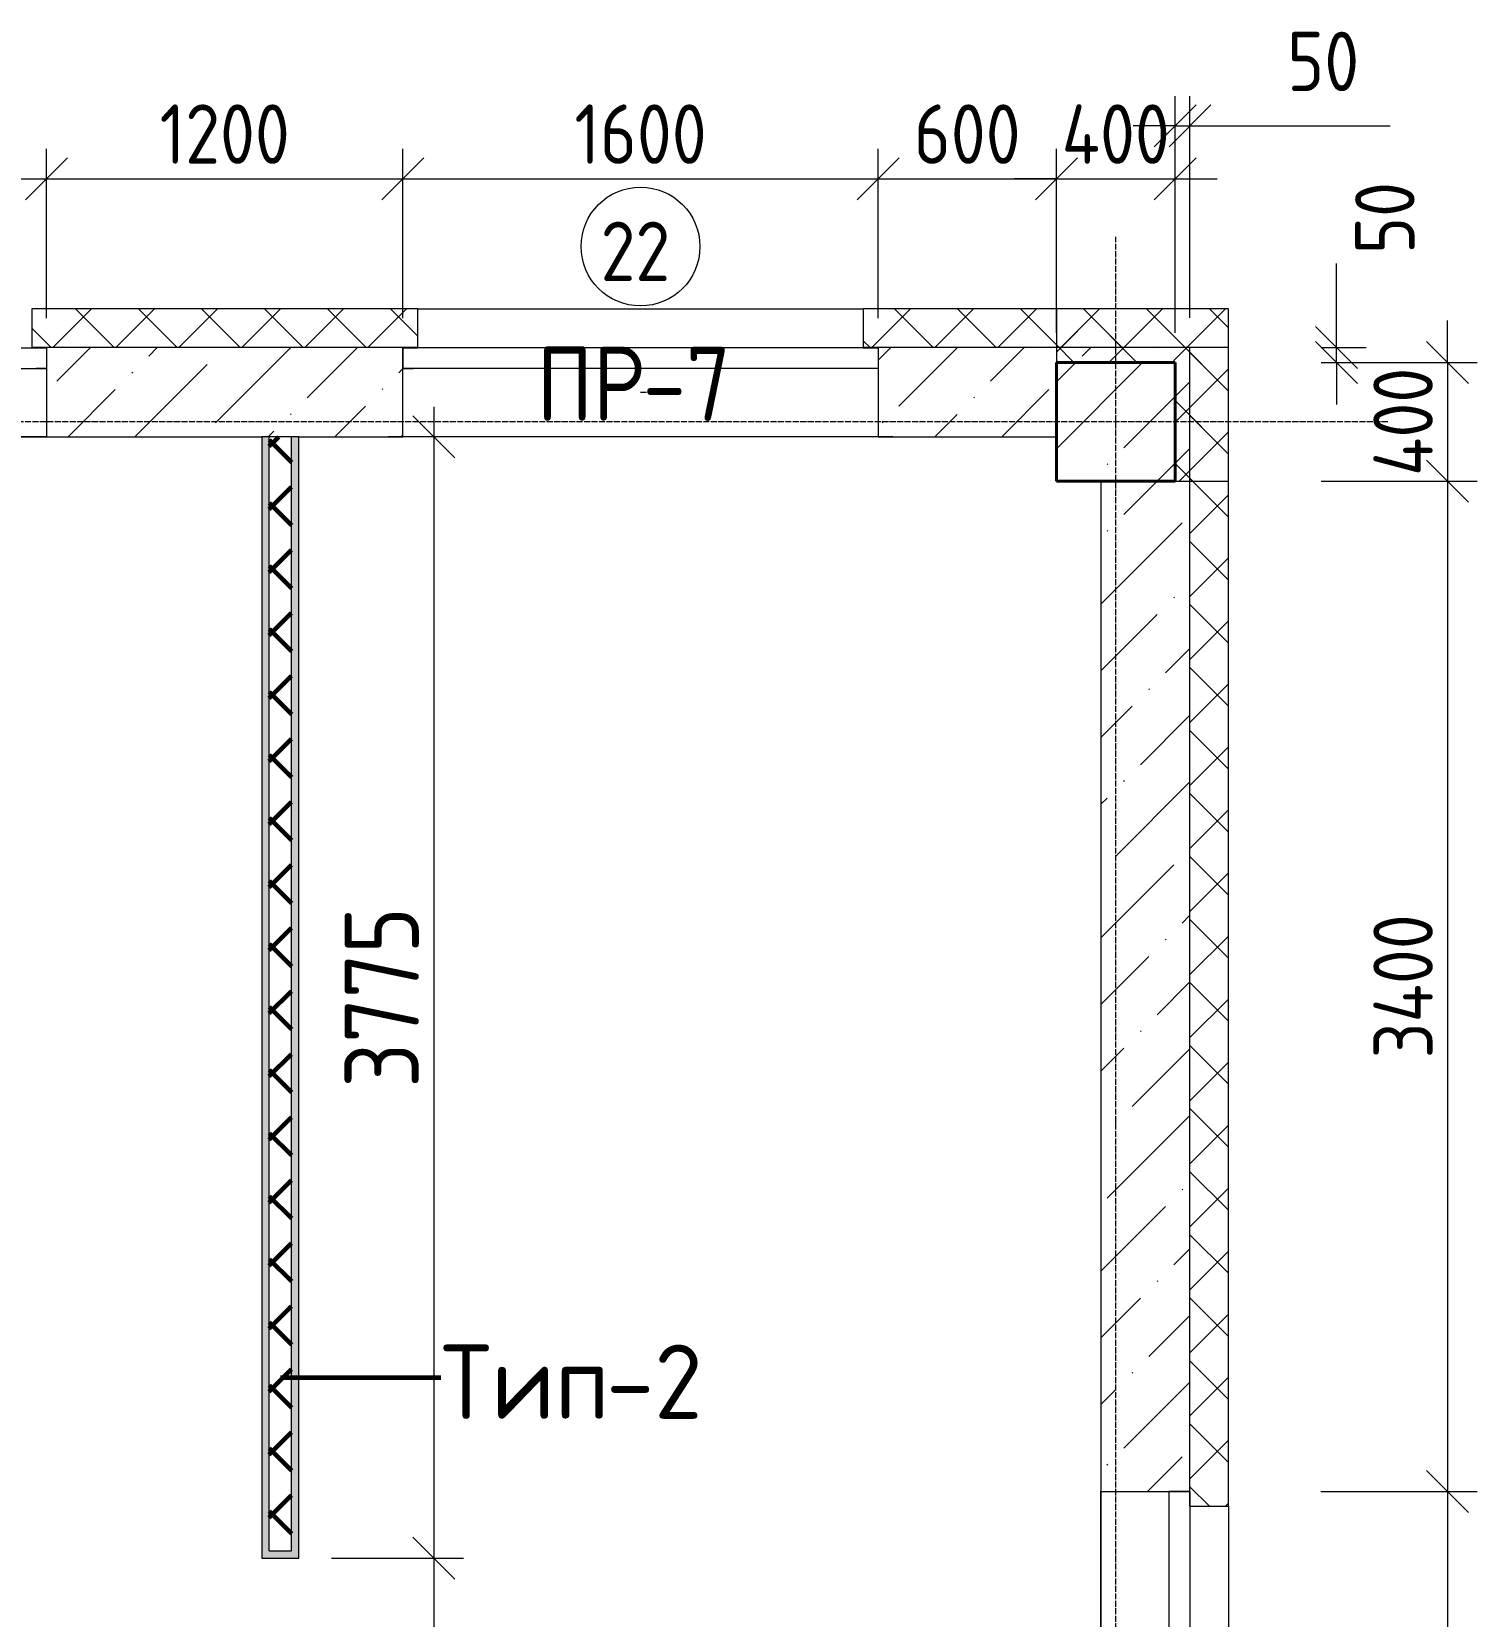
# Model space of a CAD drawing. Header units: millimetres. Extents: x -60946 to 138510, y -262288 to 24501.
# Drawn here: x 57959 to 62827, y -92565 to -87231 of the extents above; entities that cross this region are included whole.
import ezdxf

# ---------------------------------------------------------------- set-up
doc = ezdxf.new("R2010")
doc.units = ezdxf.units.MM
doc.linetypes.add('ADSK_Линия сетки', pattern=[25, 20, -2.5, 0, -2.5])
for name, color, linetype, lineweight in [('2)Тип-2', 3, 'Continuous', 60), ('_ Окна', 7, 'Continuous', 18), ('Марки', 7, 'Continuous', 20), ('Марки окон', 7, 'Continuous', 20), ('Несущие колонны', 7, 'Continuous', 18), ('Окна', 7, 'Continuous', 9), ('Оси', 7, 'Continuous', 9), ('Размеры', 7, 'Continuous', 9), ('Стены внутренние', 7, 'Continuous', 18), ('Стены наружные', 7, 'Continuous', 18), ('Стены штриховка', 7, 'Continuous', 9)]:
    doc.layers.add(name, color=color, linetype=linetype, lineweight=lineweight)
doc.styles.add('GOST Common_2', font='', dxfattribs={"width": 0.9, "height": 250})
doc.styles.add('GOST Common_3', font='', dxfattribs={"width": 0.9, "height": 200})
doc.styles.add('GOST Common_4', font='', dxfattribs={"height": 250})
doc.styles.get('GOST Common_2').set_extended_font_data('GOST Common')
doc.styles.get('GOST Common_3').set_extended_font_data('GOST Common')
doc.styles.get('GOST Common_4').set_extended_font_data('GOST Common')
doc.dimstyles.new('ADSK_Основной_2_0', dxfattribs={"dimscale": 304.8, "dimtxt": 201.142999, "dimasz": 0.463911, "dimexe": 0.328084, "dimexo": 0.328084, "dimgap": 0.164042, "dimtad": 1, "dimdec": 3, "dimrnd": 0.001, "dimdsep": 46, "dimtxsty": 'GOST Common_3', "dimblk1": 'OBLIQUE', "dimblk2": 'OBLIQUE', "dimsah": 1, "dimcen": 0.09, "dimdle": 0.328084, "dimazin": 2, "dimtfac": 1, "dimtdec": 4, "dimtix": 1, "dimtmove": 0, "dimatfit": 3, "dimfxl": 1, "dimtvp": 1, "dimtolj": 1, "dimtzin": 0, "dimlwd": 20, "dimlwe": 20, "dimarcsym": 2})
doc.dimstyles.new('ADSK_Основной_2_0_1', dxfattribs={"dimscale": 304.8, "dimtxt": 201.142999, "dimasz": 0.463911, "dimexe": 0.328084, "dimexo": 0.328084, "dimgap": 0.164042, "dimtad": 1, "dimdec": 3, "dimrnd": 0.001, "dimdsep": 46, "dimtxsty": 'GOST Common_3', "dimblk1": 'OBLIQUE', "dimblk2": 'OBLIQUE', "dimsah": 1, "dimcen": 0.09, "dimdle": 0.328084, "dimazin": 2, "dimtfac": 1, "dimtdec": 4, "dimtix": 1, "dimtmove": 1, "dimatfit": 3, "dimfxl": 1, "dimtvp": 1, "dimtolj": 1, "dimtzin": 0, "dimlwd": 20, "dimlwe": 20, "dimarcsym": 2})
doc.dimstyles.new('ADSK_Основной_2_0_3', dxfattribs={"dimscale": 304.8, "dimtxt": 201.142999, "dimasz": 0.463911, "dimexe": 0.328084, "dimexo": 0.328084, "dimgap": 0.164042, "dimtad": 1, "dimdec": 3, "dimrnd": 0.001, "dimdsep": 46, "dimtxsty": 'GOST Common_2', "dimblk1": 'OBLIQUE', "dimblk2": 'OBLIQUE', "dimsah": 1, "dimcen": 0.09, "dimdle": 0.328084, "dimazin": 2, "dimtfac": 1, "dimtdec": 4, "dimtix": 1, "dimtmove": 0, "dimatfit": 3, "dimfxl": 1, "dimtvp": 1, "dimtolj": 1, "dimtzin": 0, "dimlwd": 20, "dimlwe": 20, "dimarcsym": 2})
pattern_1 = [(45, (9.36, -97949.04), (84.18955, 308.69595), [396.875, -79.375, 3.353, -76.022])]
pattern_2 = [(45, (9.36, -97949.04), (-106.066, 106.066), []), (135, (9.36, -97949.04), (-106.066, -106.066), [])]

# ---------------------------------------------------------------- blocks, each defined once
blk = doc.blocks.new('ADSK_КолоннаЖБ_Прямоугольная - 400x400 мм-1807143-Кладочный план 2-го этаж')
at = {"layer": 'Несущие колонны', "lineweight": 40}
for p, q in [((-200, 200), (200, 200)), ((-200, -200), (-200, 200)), ((200, 200), (200, -200)), ((200, -200), (-200, -200))]:
    blk.add_line(p, q, dxfattribs=at)
blk = doc.blocks.new('ОКНО L03 _2СТ_RS - ОК-5_1600х2000h-3556615-Кладочный план 2-го этаж')
at = {"layer": '_ Окна'}
for p, q in [((-838.1, 149), (761.9, 149)), ((-838.1, 149), (-838.1, 79)), ((-838.1, 149), (-833.1, 149)), ((-818.1, 149), (-38.1, 149)), ((-38.1, 149), (741.9, 149)), ((761.9, 149), (756.9, 149)), ((761.9, 149), (761.9, 79)), ((-838.1, 79), (761.9, 79)), ((-838.1, 79), (-803.1, 79)), ((-818.1, 79), (-38.1, 79)), ((-38.1, 79), (741.9, 79)), ((761.9, 79), (726.9, 79))]:
    blk.add_line(p, q, dxfattribs=at)
at = {"layer": 'Окна'}
blk.add_line((-888.1, -150), (811.9, -150), dxfattribs=at)
blk = doc.blocks.new('ОКНО L03 _2СТ_RS - ОК-5_1600х2000h-3556607-Кладочный план 2-го этаж')
at = {"layer": '_ Окна'}
for p, q in [((-838.1, -79), (761.9, -79)), ((-838.1, -149), (-838.1, -79)), ((-838.1, -79), (-803.1, -79)), ((-818.1, -79), (-38.1, -79)), ((-38.1, -79), (741.9, -79)), ((761.9, -79), (726.9, -79)), ((761.9, -149), (761.9, -79)), ((-838.1, -149), (761.9, -149)), ((-838.1, -149), (-833.1, -149)), ((-818.1, -149), (-38.1, -149)), ((-38.1, -149), (741.9, -149)), ((761.9, -149), (756.9, -149))]:
    blk.add_line(p, q, dxfattribs=at)
at = {"layer": 'Окна'}
blk.add_line((-888.1, 150), (811.9, 150), dxfattribs=at)
blk = doc.blocks.new('_Oblique')
at = {"color": 0, "linetype": 'ByBlock', "lineweight": -2}
blk.add_line((-0.5, -0.5), (0.5, 0.5), dxfattribs=at)
blk = doc.blocks.new('*D4531')
at = {"layer": 'Defpoints', "color": 0, "transparency": 16777216}
for p in [(62201.5, -88294.1), (62201.5, -88344.1), (62353.1, -88344.1)]:
    blk.add_point(p, dxfattribs=at)
at = {"layer": 'Размеры', "color": 0, "lineweight": 20, "transparency": 16777216}
for p, q in [((62353.1, -88294.1), (62353.1, -88011.3)), ((62301.5, -88294.1), (62453.1, -88294.1)), ((62353.1, -88344.1), (62353.1, -88294.1)), ((62301.5, -88344.1), (62453.1, -88344.1)), ((62353.1, -88344.1), (62353.1, -88485.5))]:
    blk.add_line(p, q, dxfattribs=at)
at = {"layer": 'Размеры', "color": 0, "lineweight": 20, "transparency": 16777216, "xscale": 141.4, "yscale": 141.4, "zscale": 141.4}
for p, rotation in [((62353.1, -88294.1), 270), ((62353.1, -88344.1), 90)]:
    blk.add_blockref('_Oblique', p, dxfattribs=dict(at, rotation=rotation))
at = {"layer": 'Размеры', "color": 0, "lineweight": 9, "transparency": 16777216, "insert": (62415.4, -87979.3), "char_height": 200, "width": 302.737, "attachment_point": 1, "rotation": 90, "line_spacing_factor": 1.022761, "style": 'GOST Common_3'}
blk.add_mtext('\\A1;50', dxfattribs=at)
blk = doc.blocks.new('*D4532')
at = {"layer": 'Defpoints', "color": 0, "transparency": 16777216}
for p in [(62201.5, -88344.1), (62201.4, -88744.1), (62726.8, -88744.1)]:
    blk.add_point(p, dxfattribs=at)
at = {"layer": 'Размеры', "color": 0, "lineweight": 20, "transparency": 16777216}
for p, q in [((62726.8, -88344.1), (62726.8, -88202.7)), ((62301.5, -88344.1), (62826.8, -88344.1)), ((62726.8, -88344.1), (62726.8, -88744.1)), ((62301.4, -88744.1), (62826.8, -88744.1)), ((62726.8, -88744.1), (62726.8, -88885.5))]:
    blk.add_line(p, q, dxfattribs=at)
at = {"layer": 'Размеры', "color": 0, "lineweight": 20, "transparency": 16777216, "xscale": 141.4, "yscale": 141.4, "zscale": 141.4}
for p, rotation in [((62726.8, -88344.1), 270), ((62726.8, -88744.1), 90)]:
    blk.add_blockref('_Oblique', p, dxfattribs=dict(at, rotation=rotation))
at = {"layer": 'Размеры', "color": 0, "lineweight": 9, "transparency": 16777216, "insert": (62576.8, -88544.1), "char_height": 200, "width": 474.561, "attachment_point": 5, "rotation": 90, "style": 'GOST Common_3'}
blk.add_mtext('\\A1;400', dxfattribs=at)
blk = doc.blocks.new('*D4533')
at = {"layer": 'Defpoints', "color": 0, "transparency": 16777216}
for p in [(62201.4, -88744.1), (62200.4, -92144.1), (62726.8, -92144.1)]:
    blk.add_point(p, dxfattribs=at)
at = {"layer": 'Размеры', "color": 0, "lineweight": 20, "transparency": 16777216}
for p, q in [((62726.8, -88644.1), (62726.8, -92244.1)), ((62301.4, -88744.1), (62826.8, -88744.1)), ((62300.4, -92144.1), (62826.8, -92144.1))]:
    blk.add_line(p, q, dxfattribs=at)
at = {"layer": 'Размеры', "color": 0, "lineweight": 20, "transparency": 16777216, "xscale": 141.4, "yscale": 141.4, "zscale": 141.4}
for p, rotation in [((62726.8, -88744.1), 90), ((62726.8, -92144.1), 270)]:
    blk.add_blockref('_Oblique', p, dxfattribs=dict(at, rotation=rotation))
at = {"layer": 'Размеры', "color": 0, "lineweight": 9, "transparency": 16777216, "insert": (62576.8, -90444.1), "char_height": 200, "width": 625.93, "attachment_point": 5, "rotation": 90, "style": 'GOST Common_3'}
blk.add_mtext('\\A1;3400', dxfattribs=at)
blk = doc.blocks.new('*D4534')
at = {"layer": 'Defpoints', "color": 0, "transparency": 16777216}
for p in [(62200.4, -92144.1), (62200.4, -93744.1), (62726.8, -93744.1)]:
    blk.add_point(p, dxfattribs=at)
at = {"layer": 'Размеры', "color": 0, "lineweight": 20, "transparency": 16777216}
for p, q in [((62726.8, -92044.1), (62726.8, -93844.1)), ((62300.4, -92144.1), (62826.8, -92144.1)), ((62300.4, -93744.1), (62826.8, -93744.1))]:
    blk.add_line(p, q, dxfattribs=at)
at = {"layer": 'Размеры', "color": 0, "lineweight": 20, "transparency": 16777216, "xscale": 141.4, "yscale": 141.4, "zscale": 141.4}
for p, rotation in [((62726.8, -92144.1), 90), ((62726.8, -93744.1), 270)]:
    blk.add_blockref('_Oblique', p, dxfattribs=dict(at, rotation=rotation))
at = {"layer": 'Размеры', "color": 0, "lineweight": 9, "transparency": 16777216, "insert": (62576.8, -92944.1), "char_height": 200, "width": 560.473, "attachment_point": 5, "rotation": 90, "style": 'GOST Common_3'}
blk.add_mtext('\\A1;1600', dxfattribs=at)
blk = doc.blocks.new('*D4600')
at = {"layer": 'Defpoints', "color": 0, "transparency": 16777216}
for p in [(58009.4, -87725.6), (56409.4, -88295.1), (58009.4, -88295.1)]:
    blk.add_point(p, dxfattribs=at)
at = {"layer": 'Размеры', "color": 0, "lineweight": 20, "transparency": 16777216}
for p, q in [((56409.4, -88195.1), (56409.4, -87625.6)), ((58009.4, -88195.1), (58009.4, -87625.6)), ((56309.4, -87725.6), (58109.4, -87725.6))]:
    blk.add_line(p, q, dxfattribs=at)
at = {"layer": 'Размеры', "color": 0, "lineweight": 20, "transparency": 16777216, "xscale": 141.4, "yscale": 141.4, "zscale": 141.4, "rotation": 180}
blk.add_blockref('_Oblique', (56409.4, -87725.6), dxfattribs=at)
at = {"layer": 'Размеры', "color": 0, "lineweight": 20, "transparency": 16777216, "xscale": 141.4, "yscale": 141.4, "zscale": 141.4}
blk.add_blockref('_Oblique', (58009.4, -87725.6), dxfattribs=at)
at = {"layer": 'Размеры', "color": 0, "lineweight": 9, "transparency": 16777216, "insert": (57209.4, -87575.6), "char_height": 200, "width": 560.473, "attachment_point": 5, "style": 'GOST Common_3'}
blk.add_mtext('\\A1;1600', dxfattribs=at)
blk = doc.blocks.new('*D4601')
at = {"layer": 'Defpoints', "color": 0, "transparency": 16777216}
for p in [(59209.4, -87725.6), (58009.4, -88295.1), (59209.4, -88295.1)]:
    blk.add_point(p, dxfattribs=at)
at = {"layer": 'Размеры', "color": 0, "lineweight": 20, "transparency": 16777216}
for p, q in [((58009.4, -88195.1), (58009.4, -87625.6)), ((59209.4, -88195.1), (59209.4, -87625.6)), ((57909.4, -87725.6), (59309.4, -87725.6))]:
    blk.add_line(p, q, dxfattribs=at)
at = {"layer": 'Размеры', "color": 0, "lineweight": 20, "transparency": 16777216, "xscale": 141.4, "yscale": 141.4, "zscale": 141.4, "rotation": 180}
blk.add_blockref('_Oblique', (58009.4, -87725.6), dxfattribs=at)
at = {"layer": 'Размеры', "color": 0, "lineweight": 20, "transparency": 16777216, "xscale": 141.4, "yscale": 141.4, "zscale": 141.4}
blk.add_blockref('_Oblique', (59209.4, -87725.6), dxfattribs=at)
at = {"layer": 'Размеры', "color": 0, "lineweight": 9, "transparency": 16777216, "insert": (58609.4, -87575.6), "char_height": 200, "width": 560.473, "attachment_point": 5, "style": 'GOST Common_3'}
blk.add_mtext('\\A1;1200', dxfattribs=at)
blk = doc.blocks.new('*D4602')
at = {"layer": 'Defpoints', "color": 0, "transparency": 16777216}
for p in [(60809.4, -87725.6), (59209.4, -88295.1), (60809.4, -88295.1)]:
    blk.add_point(p, dxfattribs=at)
at = {"layer": 'Размеры', "color": 0, "lineweight": 20, "transparency": 16777216}
for p, q in [((59209.4, -88195.1), (59209.4, -87625.6)), ((60809.4, -88195.1), (60809.4, -87625.6)), ((59109.4, -87725.6), (60909.4, -87725.6))]:
    blk.add_line(p, q, dxfattribs=at)
at = {"layer": 'Размеры', "color": 0, "lineweight": 20, "transparency": 16777216, "xscale": 141.4, "yscale": 141.4, "zscale": 141.4, "rotation": 180}
blk.add_blockref('_Oblique', (59209.4, -87725.6), dxfattribs=at)
at = {"layer": 'Размеры', "color": 0, "lineweight": 20, "transparency": 16777216, "xscale": 141.4, "yscale": 141.4, "zscale": 141.4}
blk.add_blockref('_Oblique', (60809.4, -87725.6), dxfattribs=at)
at = {"layer": 'Размеры', "color": 0, "lineweight": 9, "transparency": 16777216, "insert": (60009.4, -87575.6), "char_height": 200, "width": 560.473, "attachment_point": 5, "style": 'GOST Common_3'}
blk.add_mtext('\\A1;1600', dxfattribs=at)
blk = doc.blocks.new('*D4603')
at = {"layer": 'Defpoints', "color": 0, "transparency": 16777216}
for p in [(61409.4, -87725.6), (60809.4, -88295.1), (61409.4, -88344.1)]:
    blk.add_point(p, dxfattribs=at)
at = {"layer": 'Размеры', "color": 0, "lineweight": 20, "transparency": 16777216}
for p, q in [((60809.4, -88195.1), (60809.4, -87625.6)), ((61409.4, -88244.1), (61409.4, -87625.6)), ((60709.4, -87725.6), (61509.4, -87725.6))]:
    blk.add_line(p, q, dxfattribs=at)
at = {"layer": 'Размеры', "color": 0, "lineweight": 20, "transparency": 16777216, "xscale": 141.4, "yscale": 141.4, "zscale": 141.4, "rotation": 180}
blk.add_blockref('_Oblique', (60809.4, -87725.6), dxfattribs=at)
at = {"layer": 'Размеры', "color": 0, "lineweight": 20, "transparency": 16777216, "xscale": 141.4, "yscale": 141.4, "zscale": 141.4}
blk.add_blockref('_Oblique', (61409.4, -87725.6), dxfattribs=at)
at = {"layer": 'Размеры', "color": 0, "lineweight": 9, "transparency": 16777216, "insert": (61109.4, -87575.6), "char_height": 200, "width": 454.106, "attachment_point": 5, "style": 'GOST Common_3'}
blk.add_mtext('\\A1;600', dxfattribs=at)
blk = doc.blocks.new('*D4604')
at = {"layer": 'Defpoints', "color": 0, "transparency": 16777216}
for p in [(61809.4, -87725.6), (61409.4, -88344.1), (61809.4, -88344.1)]:
    blk.add_point(p, dxfattribs=at)
at = {"layer": 'Размеры', "color": 0, "lineweight": 20, "transparency": 16777216}
for p, q in [((61409.4, -88244.1), (61409.4, -87625.6)), ((61809.4, -88244.1), (61809.4, -87625.6)), ((61409.4, -87725.6), (61268, -87725.6)), ((61409.4, -87725.6), (61809.4, -87725.6)), ((61809.4, -87725.6), (61950.8, -87725.6))]:
    blk.add_line(p, q, dxfattribs=at)
at = {"layer": 'Размеры', "color": 0, "lineweight": 20, "transparency": 16777216, "xscale": 141.4, "yscale": 141.4, "zscale": 141.4}
blk.add_blockref('_Oblique', (61409.4, -87725.6), dxfattribs=at)
at = {"layer": 'Размеры', "color": 0, "lineweight": 20, "transparency": 16777216, "xscale": 141.4, "yscale": 141.4, "zscale": 141.4, "rotation": 180}
blk.add_blockref('_Oblique', (61809.4, -87725.6), dxfattribs=at)
at = {"layer": 'Размеры', "color": 0, "lineweight": 9, "transparency": 16777216, "insert": (61609.4, -87575.6), "char_height": 200, "width": 474.561, "attachment_point": 5, "style": 'GOST Common_3'}
blk.add_mtext('\\A1;400', dxfattribs=at)
blk = doc.blocks.new('*D4605')
at = {"layer": 'Defpoints', "color": 0, "transparency": 16777216}
for p in [(61859.4, -87547.5), (61859.4, -88294.1), (61809.4, -88344.1)]:
    blk.add_point(p, dxfattribs=at)
at = {"layer": 'Размеры', "color": 0, "lineweight": 20, "transparency": 16777216}
for p, q in [((61809.4, -88244.1), (61809.4, -87447.5)), ((61859.4, -88194.1), (61859.4, -87447.5)), ((61809.4, -87547.5), (61668, -87547.5)), ((61809.4, -87547.5), (61859.4, -87547.5)), ((61859.4, -87547.5), (62533.6, -87547.5))]:
    blk.add_line(p, q, dxfattribs=at)
at = {"layer": 'Размеры', "color": 0, "lineweight": 20, "transparency": 16777216, "xscale": 141.4, "yscale": 141.4, "zscale": 141.4}
blk.add_blockref('_Oblique', (61809.4, -87547.5), dxfattribs=at)
at = {"layer": 'Размеры', "color": 0, "lineweight": 20, "transparency": 16777216, "xscale": 141.4, "yscale": 141.4, "zscale": 141.4, "rotation": 180}
blk.add_blockref('_Oblique', (61859.4, -87547.5), dxfattribs=at)
at = {"layer": 'Размеры', "color": 0, "lineweight": 9, "transparency": 16777216, "insert": (62186.5, -87230.9), "char_height": 200, "width": 302.737, "attachment_point": 1, "line_spacing_factor": 1.022761, "style": 'GOST Common_3'}
blk.add_mtext('\\A1;50', dxfattribs=at)
blk = doc.blocks.new('*D5042')
at = {"layer": 'Defpoints', "color": 0, "transparency": 16777216}
for p in [(59412.9, -88594.1), (58869.4, -92369.1), (59312.9, -92369.1)]:
    blk.add_point(p, dxfattribs=at)
at = {"layer": 'Размеры', "color": 0, "lineweight": 20, "transparency": 16777216}
for p, q in [((59312.9, -88494.1), (59312.9, -92469.1)), ((59312.9, -88594.1), (59212.9, -88594.1)), ((58969.4, -92369.1), (59412.9, -92369.1))]:
    blk.add_line(p, q, dxfattribs=at)
at = {"layer": 'Размеры', "color": 0, "lineweight": 20, "transparency": 16777216, "xscale": 141.4, "yscale": 141.4, "zscale": 141.4}
for p, rotation in [((59312.9, -88594.1), 90), ((59312.9, -92369.1), 270)]:
    blk.add_blockref('_Oblique', p, dxfattribs=dict(at, rotation=rotation))
at = {"layer": 'Размеры', "color": 0, "lineweight": 9, "transparency": 16777216, "insert": (59137.9, -90481.6), "char_height": 250, "width": 605.475, "attachment_point": 5, "rotation": 90, "style": 'GOST Common_2'}
blk.add_mtext('\\A1;3775', dxfattribs=at)
blk = doc.blocks.new('*D5043')
at = {"layer": 'Defpoints', "color": 0, "transparency": 16777216}
for p in [(58869.4, -92369.1), (58869.4, -93369.1), (59312.9, -93369.1)]:
    blk.add_point(p, dxfattribs=at)
at = {"layer": 'Размеры', "color": 0, "lineweight": 20, "transparency": 16777216}
for p, q in [((59312.9, -92269.1), (59312.9, -93469.1)), ((58969.4, -92369.1), (59412.9, -92369.1)), ((58969.4, -93369.1), (59412.9, -93369.1))]:
    blk.add_line(p, q, dxfattribs=at)
at = {"layer": 'Размеры', "color": 0, "lineweight": 20, "transparency": 16777216, "xscale": 141.4, "yscale": 141.4, "zscale": 141.4}
for p, rotation in [((59312.9, -92369.1), 90), ((59312.9, -93369.1), 270)]:
    blk.add_blockref('_Oblique', p, dxfattribs=dict(at, rotation=rotation))
at = {"layer": 'Размеры', "color": 0, "lineweight": 9, "transparency": 16777216, "insert": (59137.9, -92869.1), "char_height": 250, "width": 560.473, "attachment_point": 5, "rotation": 90, "style": 'GOST Common_2'}
blk.add_mtext('\\A1;1000', dxfattribs=at)
blk = doc.blocks.new('М_окна1 - Маркировка типоразмера-1510237-Кладочный план 2-го этаж')
at = {"layer": 'Марки окон'}
blk.add_circle((0, 0), 2, dxfattribs=at)
blk = doc.blocks.new('ADSK_Марка_Отверстие - Экземпляр_Только Марка-157312-Кладочный план 2-го этаж')
at = {"layer": 'Марки'}
blk.add_line((0, 0), (0.2, 0), dxfattribs=at)

msp = doc.modelspace()

# ---------------------------------------------------------------- hatches: boundary and pattern name
at = {"layer": '2)Тип-2'}
h = msp.add_hatch(color=256, dxfattribs=at)
h.paths.add_polyline_path([(58859.3615, -94994.0666), (58859.3615, -93369.0666), (58734.3615, -93369.0666), (58734.3615, -93394.0666), (58834.3615, -93394.0666), (58834.3615, -94994.0666)])
h.paths.add_polyline_path([(58734.3615, -92369.0666), (58859.3615, -92369.0666), (58859.3615, -88594.0666), (58834.3615, -88594.0666), (58834.3615, -92344.0666), (58734.3615, -92344.0666)])
h = msp.add_hatch(color=256, dxfattribs=at)
h.paths.add_polyline_path([(58759.3615, -94994.0666), (58759.3615, -93394.0666), (58734.3615, -93394.0666), (58734.3615, -94994.0666)])
h.paths.add_polyline_path([(58734.3615, -92344.0666), (58759.3615, -92344.0666), (58759.3615, -88594.0666), (58734.3615, -88594.0666)])
h = msp.add_hatch(dxfattribs=at)
h.set_pattern_fill('FP_4', color=256, style=0, pattern_type=2)
h.set_pattern_definition(pattern_2)
h.paths.add_polyline_path([(58834.3615, -95019.0666), (58834.3615, -93394.0666), (58759.3615, -93394.0666), (58759.3615, -95019.0666)])
h.paths.add_polyline_path([(58759.3615, -92344.0666), (58834.3615, -92344.0666), (58834.3615, -88594.0666), (58759.3615, -88594.0666)])
at = {"layer": 'Несущие колонны', "lineweight": 9}
h = msp.add_hatch(dxfattribs=at)
h.set_pattern_fill('FP_1', color=256, style=0, pattern_type=2)
h.set_pattern_definition([(45, (9.36, -97949.04), (-224.5064, 224.5064), []), (45, (233.87, -97949.04), (-224.5064, 224.5064), [396.875, -79.375, 3.353, -76.022])])
h.paths.add_polyline_path([(61409.3615, -88744.0666), (61809.3615, -88744.0666), (61809.3615, -88344.0666), (61409.3615, -88344.0666), (61409.3615, -88594.0666)])
at = {"layer": 'Стены внутренние', "lineweight": 9}
h = msp.add_hatch(dxfattribs=at)
h.set_pattern_fill('FP_2', color=256, style=0, pattern_type=2)
h.set_pattern_definition(pattern_1)
h.paths.add_polyline_path([(58734.3615, -88594.0666), (59209.3615, -88594.0666), (59209.3615, -88295.0666), (58009.3615, -88295.0666), (58009.3615, -88594.0666)])
h.paths.add_polyline_path([(52009.3615, -88594.0666), (53209.3615, -88594.0666), (53209.3615, -88295.0666), (52009.3615, -88295.0666)])
h.paths.add_polyline_path([(61859.3615, -88594.0666), (61859.3615, -88294.0666), (60809.3615, -88295.0666), (60809.3615, -88594.0666), (61409.3615, -88594.0666), (61409.3615, -88344.0666), (61809.3615, -88344.0666), (61809.3615, -88594.0666)])
h.paths.add_polyline_path([(54809.3615, -88594.0666), (56409.3615, -88594.0666), (56409.3615, -88295.0666), (54809.3615, -88295.0666)])
h.paths.add_polyline_path([(49684.3615, -88594.0666), (50409.3615, -88594.0666), (50409.3615, -88295.0666), (49609.3615, -88294.0666), (49609.3615, -88594.0666)])
h = msp.add_hatch(dxfattribs=at)
h.set_pattern_fill('FP_2', color=256, style=0, pattern_type=2)
h.set_pattern_definition(pattern_1)
h.paths.add_polyline_path([(61559.3615, -105194.0666), (61859.3615, -105194.0666), (61858.3615, -101344.0666), (61559.3615, -101344.0666), (61559.3615, -104744.0666), (61809.3615, -104744.0666), (61809.3615, -105144.0666), (61559.3615, -105144.0666)])
h.paths.add_polyline_path([(61859.3615, -99794.0666), (61858.3615, -97544.0666), (61559.3615, -97544.0666), (61559.3615, -98744.0666), (61809.3615, -98744.0666), (61809.3615, -99144.0666), (61559.3615, -99144.0666), (61559.3615, -99744.0666), (61858.3615, -99744.0666), (61858.3615, -99794.0666)])
h.paths.add_polyline_path([(61859.3615, -95994.0666), (61858.3615, -93744.0666), (61559.3615, -93744.0666), (61559.3615, -94344.0666), (61809.3615, -94344.0666), (61809.3615, -94744.0666), (61559.3615, -94744.0666), (61559.3615, -95944.0666), (61858.3615, -95944.0666), (61858.3615, -95994.0666)])
h.paths.add_polyline_path([(61859.3615, -92194.0666), (61859.3615, -88594.0666), (61809.3615, -88594.0666), (61809.3615, -88744.0666), (61559.3615, -88744.0666), (61559.3615, -92144.0666), (61858.3615, -92144.0666), (61858.3615, -92194.0666)])
at = {"layer": 'Стены наружные', "lineweight": 9}
h = msp.add_hatch(dxfattribs=at)
h.set_pattern_fill('FP_4', color=256, style=0, pattern_type=2)
h.set_pattern_definition(pattern_2)
h.paths.add_polyline_path([(61809.3615, -88294.0666), (61809.3615, -88164.0666), (60759.3615, -88164.0666), (60759.3615, -88294.0666)])
h.paths.add_polyline_path([(51959.3615, -88294.0666), (53259.3615, -88294.0666), (53259.3615, -88164.0666), (51959.3615, -88164.0666)])
h.paths.add_polyline_path([(56326.6505, -88294.0666), (56459.3615, -88294.0666), (56459.3615, -88164.0666), (54759.3615, -88164.0666), (54759.3615, -88294.0666)])
h.paths.add_polyline_path([(59222.263, -88294.0666), (59259.3615, -88294.0666), (59259.3615, -88164.0666), (57959.3615, -88164.0666), (57959.3615, -88294.0666)])
h.paths.add_polyline_path([(50459.3615, -88294.0666), (50459.3615, -88164.0666), (49609.3615, -88164.0666), (49609.3615, -88294.0666)])
h = msp.add_hatch(dxfattribs=at)
h.set_pattern_fill('FP_4', color=256, style=0, pattern_type=2)
h.set_pattern_definition(pattern_2)
h.paths.add_polyline_path([(61809.3615, -88344.0666), (61809.3615, -88164.0666), (61409.3615, -88164.0666), (61409.3615, -88344.0666)])
h = msp.add_hatch(dxfattribs=at)
h.set_pattern_fill('FP_4', color=256, style=0, pattern_type=2)
h.set_pattern_definition(pattern_2)
h.paths.add_polyline_path([(61809.3615, -88744.0666), (61989.3615, -88744.0666), (61989.3615, -88164.0666), (61809.3615, -88164.0666), (61809.3615, -88344.0666)])
h = msp.add_hatch(dxfattribs=at)
h.set_pattern_fill('FP_4', color=256, style=0, pattern_type=2)
h.set_pattern_definition(pattern_2)
h.paths.add_polyline_path([(61989.3615, -105194.0666), (61989.3615, -101294.0666), (61859.3615, -101294.0666), (61859.3615, -105194.0666)])
h.paths.add_polyline_path([(61989.3615, -99794.0666), (61989.3615, -97494.0666), (61859.3615, -97494.0666), (61859.3615, -99794.0666)])
h.paths.add_polyline_path([(61859.3615, -95994.0666), (61989.3615, -95994.0666), (61989.3615, -93694.0666), (61859.3615, -93694.0666), (61859.3615, -95757.2112)])
h.paths.add_polyline_path([(61859.3615, -92194.0666), (61989.3615, -92194.0666), (61989.3615, -88294.0666), (61859.3615, -88294.0666), (61859.3615, -90009.0608)])

# ---------------------------------------------------------------- linework, layer by layer
at = {"layer": '2)Тип-2'}
msp.add_line((58796.8615, -91761.032), (59337.5189, -91761.032), dxfattribs=at)
at = {"layer": 'Несущие колонны', "lineweight": 9}
for p, q in [((61809.3615, -88344.0666), (61409.3615, -88344.0666)), ((61409.3615, -88344.0666), (61409.3615, -88594.0666)), ((61809.3615, -88594.0666), (61809.3615, -88344.0666)), ((61409.3615, -88594.0666), (61409.3615, -88744.0666)), ((61809.3615, -88744.0666), (61809.3615, -88594.0666)), ((61409.3615, -88744.0666), (61559.3615, -88744.0666)), ((61559.3615, -88744.0666), (61809.3615, -88744.0666))]:
    msp.add_line(p, q, dxfattribs=at)
at = {"layer": 'Оси', "linetype": 'ADSK_Линия сетки', "lineweight": 5}
for p, q in [((61609.3615, -108922.9178), (61609.3615, -87921.5904)), ((62525.08, -88544.0666), (-25230.7352, -88544.0666))]:
    msp.add_line(p, q, dxfattribs=at)
at = {"layer": 'Стены внутренние', "lineweight": 5}
for p, q in [((57959.3615, -88294.0666), (57959.3615, -88295.0666)), ((57959.3615, -88295.0666), (58009.3615, -88295.0666)), ((58009.3615, -88295.0666), (58009.3615, -88594.0666)), ((59209.3615, -88594.0666), (59209.3615, -88295.0666)), ((59209.3615, -88295.0666), (59259.3615, -88295.0666)), ((59259.3615, -88295.0666), (59259.3615, -88294.0666)), ((60759.3615, -88294.0666), (60759.3615, -88295.0666)), ((60759.3615, -88295.0666), (60809.3615, -88295.0666)), ((60809.3615, -88295.0666), (60809.3615, -88594.0666)), ((61859.3615, -88294.0666), (61809.3615, -88294.0666)), ((61859.3615, -88594.0666), (61859.3615, -88294.0666)), ((61409.3615, -88594.0666), (61409.3615, -88344.0666)), ((61409.3615, -88344.0666), (61809.3615, -88344.0666)), ((61809.3615, -88344.0666), (61809.3615, -88344.0666)), ((58009.3615, -88594.0666), (56409.3615, -88594.0666)), ((58009.3615, -88594.0666), (58734.3615, -88594.0666)), ((58734.3615, -88594.0666), (58734.3615, -92369.0666)), ((58859.3615, -88594.0666), (59209.3615, -88594.0666)), ((58859.3615, -92369.0666), (58859.3615, -88594.0666)), ((60809.3615, -88594.0666), (59209.3615, -88594.0666)), ((60809.3615, -88594.0666), (61409.3615, -88594.0666)), ((61559.3615, -88744.0666), (61559.3615, -92144.0666)), ((61809.3615, -88744.0666), (61559.3615, -88744.0666)), ((61559.3615, -92144.0666), (61858.3615, -92144.0666)), ((61559.3615, -93744.0666), (61559.3615, -92144.0666)), ((61858.3615, -92144.0666), (61858.3615, -92194.0666)), ((61858.3615, -92194.0666), (61859.3615, -92194.0666)), ((58734.3615, -92369.0666), (58859.3615, -92369.0666))]:
    msp.add_line(p, q, dxfattribs=at)
at = {"layer": 'Стены наружные', "lineweight": 9}
for p, q in [((59259.3615, -88164.0666), (57959.3615, -88164.0666)), ((57959.3615, -88164.0666), (57959.3615, -88294.0666)), ((59259.3615, -88294.0666), (59259.3615, -88164.0666)), ((59259.3615, -88164.0666), (60759.3615, -88164.0666)), ((61989.3615, -88164.0666), (60759.3615, -88164.0666)), ((60759.3615, -88164.0666), (60759.3615, -88294.0666)), ((61409.3615, -88164.0666), (61409.3615, -88344.0666)), ((61989.3615, -92194.0666), (61989.3615, -88164.0666)), ((61989.3615, -88294.0666), (61859.3615, -88294.0666)), ((61409.3615, -88344.0666), (61809.3615, -88344.0666)), ((61809.3615, -88344.0666), (61809.3615, -88744.0666)), ((61809.3615, -88744.0666), (61989.3615, -88744.0666)), ((61859.3615, -92194.0666), (61989.3615, -92194.0666)), ((61989.3615, -92194.0666), (61989.3615, -93694.0666))]:
    msp.add_line(p, q, dxfattribs=at)
at = {"layer": 'Стены штриховка', "lineweight": 9}
for p, q in [((59259.3615, -88294.0666), (57959.3615, -88294.0666)), ((61809.3615, -88294.0666), (60759.3615, -88294.0666)), ((58859.3615, -88594.0666), (58734.3615, -88594.0666)), ((58759.3615, -92344.0666), (58759.3615, -88594.0666)), ((58834.3615, -92344.0666), (58834.3615, -88594.0666)), ((61859.3615, -92194.0666), (61859.3615, -88594.0666)), ((58759.3615, -92344.0666), (58834.3615, -92344.0666))]:
    msp.add_line(p, q, dxfattribs=at)

# ---------------------------------------------------------------- block references
at = {"layer": 'Марки', "xscale": 99.99999999999993, "yscale": 99.99999999999993, "zscale": 99.99999999999993}
msp.add_blockref('ADSK_Марка_Отверстие - Экземпляр_Только Марка-157312-Кладочный план 2-го этаж', (60009.3615, -88444.0666), dxfattribs=at)
at = {"layer": 'Марки окон', "xscale": 99.99999999999993, "yscale": 99.99999999999993, "zscale": 99.99999999999993}
msp.add_blockref('М_окна1 - Маркировка типоразмера-1510237-Кладочный план 2-го этаж', (60009.3615, -87954.0666), dxfattribs=at)
at = {"layer": 'Несущие колонны', "lineweight": 40, "rotation": 89.9999999999999}
msp.add_blockref('ADSK_КолоннаЖБ_Прямоугольная - 400x400 мм-1807143-Кладочный план 2-го этаж', (61609.3615, -88544.0666), dxfattribs=at)
at = {"layer": 'Окна'}
msp.add_blockref('ОКНО L03 _2СТ_RS - ОК-5_1600х2000h-3556615-Кладочный план 2-го этаж', (57247.4615, -88444.0666), dxfattribs=at)
for name, p, rotation in [('ОКНО L03 _2СТ_RS - ОК-5_1600х2000h-3556607-Кладочный план 2-го этаж', (59971.2615, -88444.0666), 180), ('ОКНО L03 _2СТ_RS - ОК-5_1600х2000h-3556615-Кладочный план 2-го этаж', (61709.3615, -92982.1666), 269.9999999999997)]:
    msp.add_blockref(name, p, dxfattribs=dict(at, rotation=rotation))

# ---------------------------------------------------------------- texts
at = {"layer": '2)Тип-2', "color": 116, "lineweight": 9, "true_color": 0x008040, "char_height": 250, "attachment_point": 1, "style": 'GOST Common_4'}
for s, insert, width in [('Тип', (59337.5189, -91650.1049), 673.4175), ('-2', (59893.1439, -91650.1049), 432.91125)]:
    msp.add_mtext(s, dxfattribs=dict(at, insert=insert, width=width))
at = {"layer": 'Марки', "lineweight": 9, "char_height": 250, "attachment_point": 1, "style": 'GOST Common_2'}
for s, insert, width in [('ПР', (59659.4307, -88291.0854), 432.91125), ('-7', (60016.6182, -88291.0854), 389.620125)]:
    msp.add_mtext(s, dxfattribs=dict(at, insert=insert, width=width))
at = {"layer": 'Марки окон', "lineweight": 5, "insert": (59874.8041, -87870.2812), "char_height": 200, "width": 317.46825, "attachment_point": 1, "style": 'GOST Common_3'}
msp.add_mtext('22', dxfattribs=at)

# ---------------------------------------------------------------- dimensions: what is measured, and where the dimension line sits
at = {"layer": 'Размеры', "lineweight": 9}
dim = msp.add_linear_dim(base=(61859.3615, -87547.5325), p1=(61809.3615, -88344.0666), p2=(61859.3615, -88294.0666), dimstyle='ADSK_Основной_2_0', override={"dimpost": '<>', "dimfxl": 70.710678}, dxfattribs=at)
dim.commit()
dim.dimension.update_dxf_attribs({"geometry": '*D4605', "text_midpoint": (62337.8758, -87547.5325), "dimtype": 160})
for base, p1, p2, override, picture, middle in [((58009.3615, -87725.5648), (56409.3615, -88295.0666), (58009.3615, -88295.0666), {"dimpost": '<>', "dimfxl": 1600}, '*D4600', (57209.3615, -87575.5648)), ((59209.3615, -87725.5648), (58009.3615, -88295.0666), (59209.3615, -88295.0666), {"dimpost": '<>', "dimfxl": 1200}, '*D4601', (58609.3615, -87575.5648)), ((60809.3615, -87725.5648), (59209.3615, -88295.0666), (60809.3615, -88295.0666), {"dimpost": '<>', "dimfxl": 1600}, '*D4602', (60009.3615, -87575.5648)), ((61409.3615, -87725.5648), (60809.3615, -88295.0666), (61409.3615, -88344.0666), {"dimpost": '<>', "dimfxl": 601.997508}, '*D4603', (61109.3615, -87575.5648)), ((61809.3615, -87725.5648), (61409.3615, -88344.0666), (61809.3615, -88344.0666), {"dimpost": '<>', "dimfxl": 400}, '*D4604', (61609.3615, -87575.5648))]:
    dim = msp.add_linear_dim(base=base, p1=p1, p2=p2, dimstyle='ADSK_Основной_2_0_1', override=override, dxfattribs=at)
    dim.commit()
    dim.dimension.update_dxf_attribs({"geometry": picture, "text_midpoint": middle})
dim = msp.add_linear_dim(base=(62353.0505, -88344.0666), p1=(62201.4807, -88294.0666), p2=(62201.4807, -88344.0666), angle=90, dimstyle='ADSK_Основной_2_0', override={"dimpost": '<>', "dimfxl": 50}, dxfattribs=at)
dim.commit()
dim.dimension.update_dxf_attribs({"geometry": '*D4531', "text_midpoint": (62548.7648, -88011.2666), "dimtype": 160, "text_rotation": 90})
for base, p1, p2, dimstyle, override, picture, middle in [((62726.7971, -88744.0666), (62201.4807, -88344.0666), (62201.3926, -88744.0666), 'ADSK_Основной_2_0_1', {"dimpost": '<>', "dimfxl": 400.00001}, '*D4532', (62576.7971, -88544.0666)), ((59312.8763, -92369.0666), (59412.8612, -88594.0666), (58869.3615, -92369.0666), 'ADSK_Основной_2_0_3', {"dimpost": '<>', "dimfxl": 3813.924083}, '*D5042', (59137.8763, -90481.5666)), ((62726.7971, -92144.0666), (62201.3926, -88744.0666), (62200.3926, -92144.0666), 'ADSK_Основной_2_0_1', {"dimpost": '<>', "dimfxl": 3400.000147}, '*D4533', (62576.7971, -90444.0666)), ((62726.7971, -93744.0666), (62200.3926, -92144.0666), (62200.3926, -93744.0666), 'ADSK_Основной_2_0_1', {"dimpost": '<>', "dimfxl": 1600}, '*D4534', (62576.7971, -92944.0666)), ((59312.8763, -93369.0666), (58869.3615, -92369.0666), (58869.3615, -93369.0666), 'ADSK_Основной_2_0_3', {"dimpost": '<>', "dimfxl": 1000}, '*D5043', (59137.8763, -92869.0666))]:
    dim = msp.add_linear_dim(base=base, p1=p1, p2=p2, angle=90, dimstyle=dimstyle, override=override, dxfattribs=at)
    dim.commit()
    dim.dimension.update_dxf_attribs({"geometry": picture, "text_midpoint": middle})

doc.saveas('drawing.dxf')
